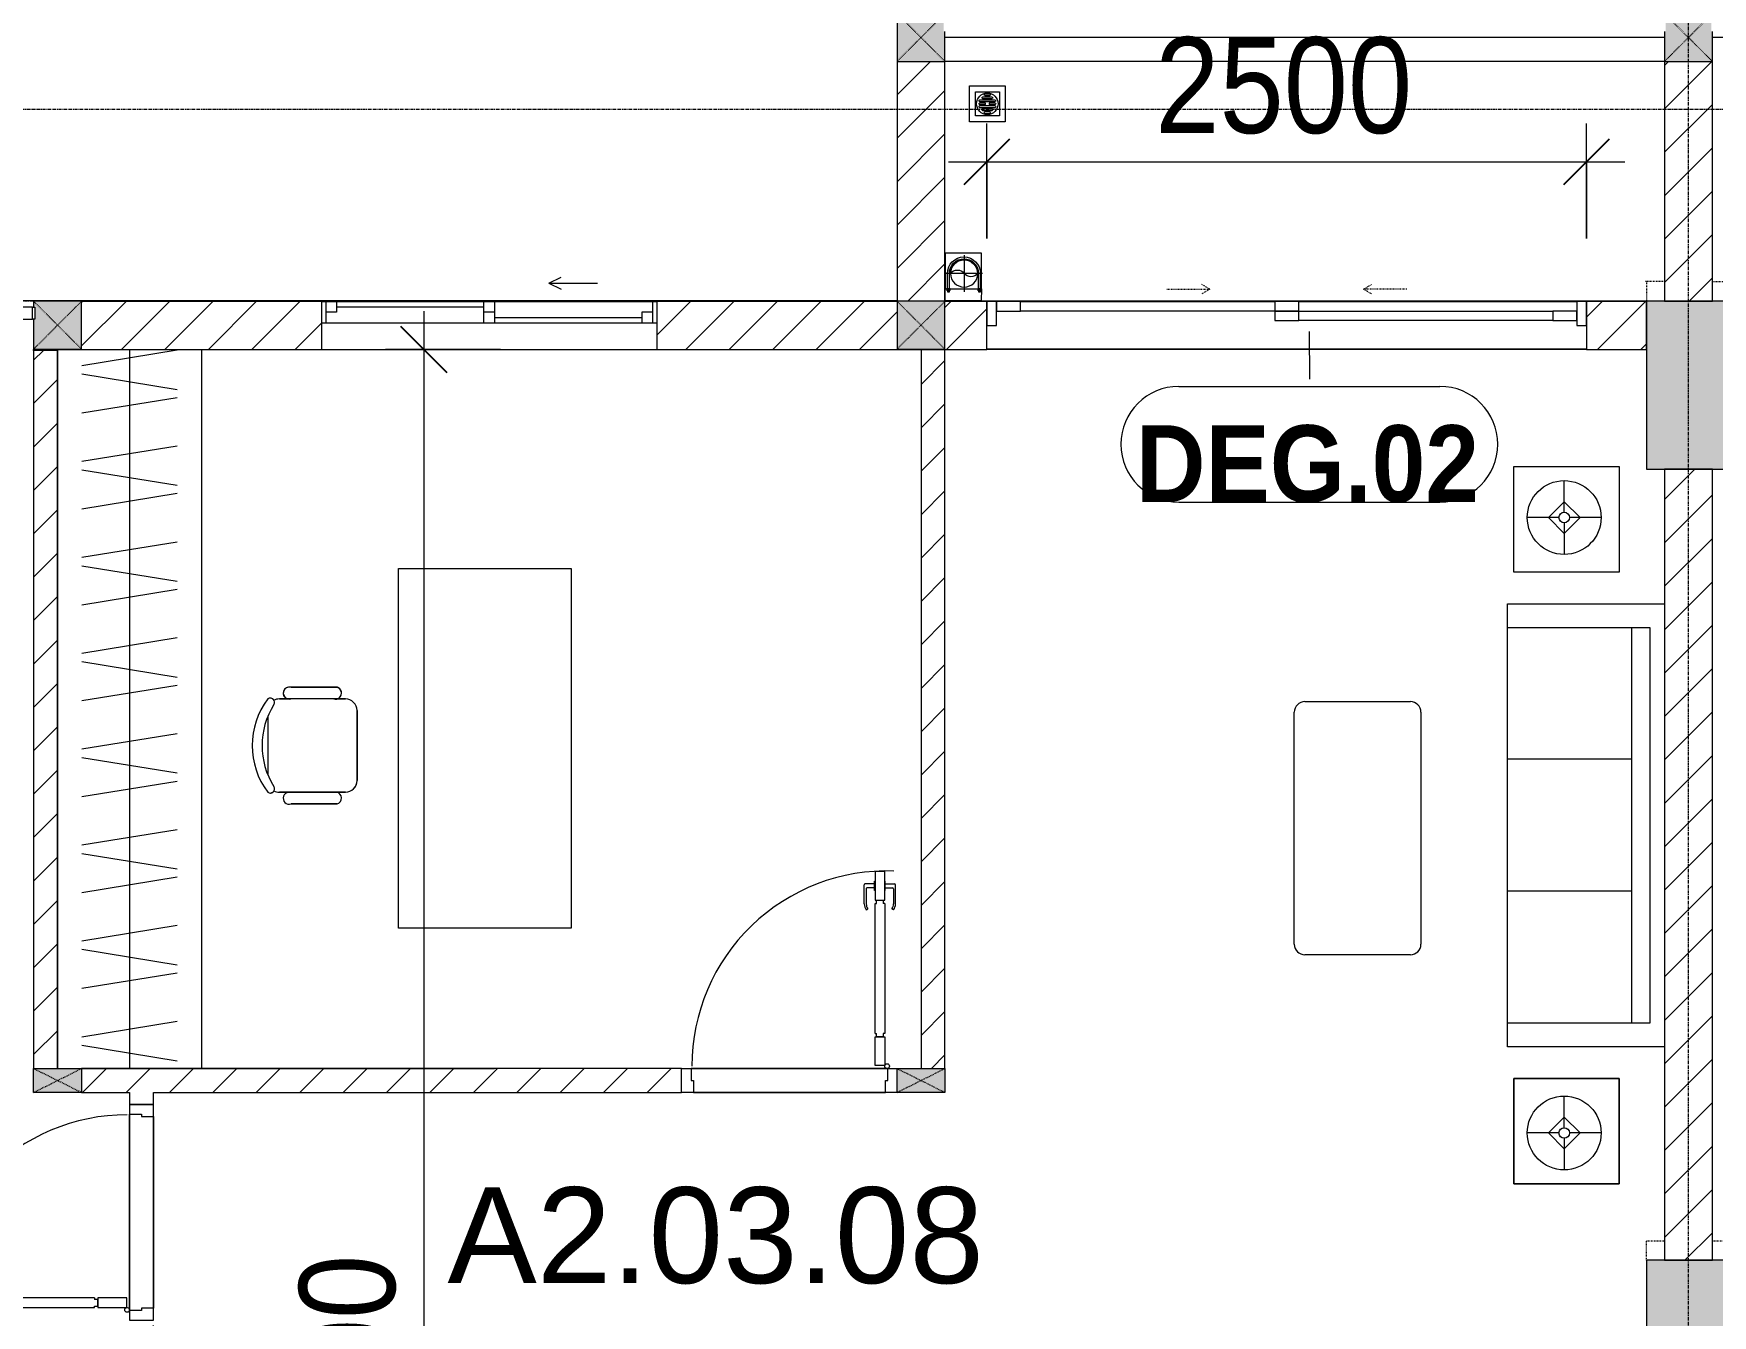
# Model space of a CAD drawing. Header units: millimetres. Extents: x 1591 to 240306, y -15958 to 82755.
# Drawn here: x 73254 to 80254, y 40307 to 45653 of the extents above; entities that cross this region are included whole.
import ezdxf

# ---------------------------------------------------------------- set-up
doc = ezdxf.new("R2010")
doc.units = ezdxf.units.MM
for name, pattern in [('Dash', [6, 3, -3]), ('Dash 1_8_', [6.35, 3.175, -3.175]), ('Grid Line', [22.225, 12.7, -3.175, 3.175, -3.175]), ('IMPORT-CENTER _2_', [40.64, 25.4, -5.08, 5.08, -5.08])]:
    doc.linetypes.add(name, pattern=pattern)
for name, color, linetype, lineweight in [('0-1', 7, 'Continuous', 5), ('A-ANNO-DIMS', 211, 'Continuous', 9), ('A-ANNO-DIMS-160', 211, 'Continuous', 9), ('A-AREA', 32, 'Dash 1_8_', 9), ('A-AREA-IDEN', 2, 'Continuous', 9), ('A-DETL-GENF-1', 9, 'Continuous', 9), ('A-DOOR', 31, 'Continuous', 9), ('A-DOOR-1', 254, 'Continuous', 9), ('A-DOOR-2', 9, 'Continuous', 9), ('A-DOOR-FRAM', 31, 'Continuous', 9), ('A-DOOR-HDLN', 31, 'Dash', 9), ('A-DOOR-IDEN', 31, 'Continuous', 9), ('A-FLOR-1', 250, 'Continuous', 9), ('A-FLOR-2', 9, 'Continuous', 9), ('A-FLOR-HRAL-1', 254, 'Continuous', 9), ('A-FLOR-HRAL-2', 9, 'Continuous', 9), ('A-GLAZ', 151, 'Continuous', 9), ('A-WALL', 113, 'Continuous', 9), ('A-WALL-1', 253, 'Continuous', 18), ('A-WALL-2', 9, 'Continuous', 9), ('A-WALL-3', 113, 'Continuous', 18), ('A-WALL-PATT-1', 10, 'Continuous', 9), ('A-WALL-PATT-2', 111, 'Continuous', 9), ('G-IMPT-2', 8, 'IMPORT-CENTER _2_', 9), ('G-IMPT-3', 8, 'Continuous', 9), ('I-FURN', 30, 'Continuous', 9), ('I-FURN-1', 254, 'Continuous', 9), ('M-EQPM', 50, 'Continuous', 9), ('S-COLS', 52, 'Continuous', 9), ('S-COLS-1', 52, 'Continuous', 5), ('S-COLS-2', 7, 'Continuous', 18), ('S-COLS-3', 254, 'Continuous', 9), ('S-COLS-4', 253, 'Continuous', 18), ('S-COLS-5', 52, 'Continuous', 18), ('S-COLS-HDLN', 52, 'Dash', 9), ('S-COLS-HDLN-1', 9, 'Dash', 9), ('S-GRID-1', 1, 'Grid Line', 9)]:
    doc.layers.add(name, color=color, linetype=linetype, lineweight=lineweight)
doc.styles.add('Arial_6', font='arial_0.ttf', dxfattribs={"height": 400})
doc.styles.add('Arial_B_3', font='arialbd_0.ttf', dxfattribs={"width": 0.9, "height": 320})
doc.styles.add('UTM Avo', font='UTM Avo.ttf', dxfattribs={"width": 0.9, "height": 400})
doc.dimstyles.new('1_Dim_chi_tiet_2_5', dxfattribs={"dimscale": 304.8, "dimtxt": 399.720379, "dimasz": 0.629921, "dimexe": 0.524934, "dimexo": 0.0625, "dimgap": 0.052493, "dimtad": 1, "dimdec": 0, "dimrnd": 5, "dimzin": 0, "dimdsep": 46, "dimtxsty": 'UTM Avo', "dimblk1": 'OBLIQUE', "dimblk2": 'OBLIQUE', "dimsah": 1, "dimcen": 0.09, "dimdle": 0.524934, "dimazin": 0, "dimtfac": 1, "dimtdec": 4, "dimtix": 1, "dimtmove": 0, "dimatfit": 3, "dimfxl": 1.049869, "dimfxlon": 1, "dimtvp": 1, "dimtolj": 1, "dimtzin": 0, "dimarcsym": 2})
doc.dimstyles.new('1_Dim_chi_tiet_2_5_1', dxfattribs={"dimscale": 304.8, "dimtxt": 399.720379, "dimasz": 0.629921, "dimexe": 0.524934, "dimexo": 0.0625, "dimgap": 0.052493, "dimtad": 1, "dimdec": 0, "dimrnd": 5, "dimzin": 0, "dimdsep": 46, "dimtxsty": 'UTM Avo', "dimblk1": 'OBLIQUE', "dimblk2": 'OBLIQUE', "dimsah": 1, "dimcen": 0.09, "dimdle": 0.524934, "dimazin": 0, "dimtfac": 1, "dimtdec": 4, "dimtix": 1, "dimtmove": 0, "dimatfit": 3, "dimfxl": 1.049869, "dimfxlon": 1, "dimtvp": 1, "dimtolj": 1, "dimtzin": 0, "dimarcsym": 2})
pattern_1 = [(45, (0, 0), (-90.50967, 90.50967), [])]
pattern_2 = [(45, (11001.35, 0), (-90.50967, 90.50967), [])]

# ---------------------------------------------------------------- blocks, each defined once
blk = doc.blocks.new('NCV_TKTC_KET CAU_rvt-1-TKCS_MB TẦNG 3-4')
at = {"layer": 'S-COLS-1'}
for points in [[(69327.6, 43836.9), (69327.6, 44536.9), (68977.6, 44536.9), (68977.6, 43836.9), (69010.9, 43836.9)], [(69327.6, 39236.9), (69327.6, 40536.9), (68977.6, 40536.9), (68977.6, 39236.9)]]:
    blk.add_hatch(color=256, dxfattribs=at).paths.add_polyline_path(points)
at = {"layer": 'A-FLOR-1'}
for p, q in [((65852.6, 44536.9), (62452.6, 44536.9)), ((68977.6, 44536.9), (66052.6, 44536.9)), ((62252.6, 44336.1), (62252.6, 44331.9))]:
    blk.add_line(p, q, dxfattribs=at)
at = {"layer": 'S-COLS-2'}
for p, q in [((69327.6, 44536.9), (68977.6, 44536.9)), ((68977.6, 44536.9), (68977.6, 43836.9)), ((68977.6, 43836.9), (69327.6, 43836.9)), ((69327.6, 40536.9), (68977.6, 40536.9)), ((68977.6, 40536.9), (68977.6, 39236.9))]:
    blk.add_line(p, q, dxfattribs=at)
blk = doc.blocks.new('DOOR_CW_01 CANH MO-PANEL KINH - DIW_01-900x2200-CỬA GỖ VÂN LAMINATE-V109-TKCS_MB TẦNG 3-4')
at = {"layer": 'A-DETL-GENF-1'}
for p, q in [((-397, -182), (-397, -62)), ((-397, -62), (-357, -62)), ((-357, -62), (-357, -182)), ((-357, -182), (-397, -182)), ((-397, -196), (-391, -196)), ((-397, -738), (-397, -196)), ((-391, -196), (-391, -182)), ((-391, -182), (-363, -182)), ((-363, -182), (-363, -196)), ((-357, -196), (-363, -196)), ((-357, -196), (-357, -738)), ((-442, -737), (-442, -816.5)), ((-434, -799.5), (-434, -737)), ((-433.9, -711.2), (-427.3, -715.8)), ((-397, -738), (-391, -738)), ((-357, -752), (-397, -752)), ((-397, -752), (-397, -872)), ((-391, -752), (-391, -738)), ((-363, -752), (-391, -752)), ((-357, -738), (-363, -738)), ((-363, -738), (-363, -752)), ((-357, -872), (-357, -752)), ((-320.1, -711.2), (-326.7, -715.8)), ((-320, -799.5), (-320, -737)), ((-312, -737), (-312, -816.5)), ((-399, -820.5), (-438, -820.5)), ((-399, -803.5), (-430, -803.5)), ((-399, -792.2), (-399, -831.8)), ((-397, -792.2), (-399, -792.2)), ((-399, -831.8), (-397, -831.8)), ((-397, -792.2), (-397, -831.8)), ((-357, -792.2), (-357, -831.8)), ((-357, -792.2), (-355, -792.2)), ((-355, -831.8), (-357, -831.8)), ((-355, -792.2), (-355, -831.8)), ((-355, -803.5), (-324, -803.5)), ((-355, -820.5), (-316, -820.5)), ((-397, -872), (-357, -872))]:
    blk.add_line(p, q, dxfattribs=at)
blk.add_circle((-407, -60), 10, dxfattribs=at)
for centre, radius, start, end in [((-407, -60), 814, 268, 0), ((-397, -737), 45, 145, 180), ((-397, -737), 37, 145, 180), ((-357, -737), 37, 0, 35), ((-357, -737), 45, 360, 35), ((-438, -816.5), 4, 180, 270), ((-430, -799.5), 4, 180, 270), ((-324, -799.5), 4, 270, 0), ((-316, -816.5), 4, 270, 0)]:
    blk.add_arc(centre, radius, start, end, dxfattribs=at)
at = {"layer": 'A-DOOR-2'}
for p, q in [((-448.4, 50), (-400, 50)), ((-400, 50), (-400, 0)), ((400, 0), (400, 50)), ((400, 50), (450, 50)), ((450, 50), (450, -50)), ((-410, -50), (-448.4, -50)), ((-410, 0), (-410, -50)), ((-400, 0), (-410, 0)), ((-407, -50), (-382, -50)), ((410, 0), (400, 0)), ((410, -50), (410, 0)), ((450, -50), (410, -50))]:
    blk.add_line(p, q, dxfattribs=at)
blk = doc.blocks.new('TU DO LV A - TU DO LV A-V178-TKCS_MB TẦNG 3-4')
at = {"layer": 'I-FURN'}
for p, q in [((0.8, 0), (3000, 0)), ((4.3, -101), (68.9, -499)), ((169, -101), (104.4, -499)), ((202.5, -101), (267.1, -499)), ((404.3, -101), (468.9, -499)), ((569, -101), (504.4, -499)), ((602.5, -101), (667.1, -499)), ((804.3, -101), (868.9, -499)), ((969, -101), (904.4, -499)), ((1002.5, -101), (1067.1, -499)), ((1204.3, -101), (1268.9, -499)), ((1369, -101), (1304.4, -499)), ((1402.5, -101), (1467.1, -499)), ((1604.3, -101), (1668.9, -499)), ((1769, -101), (1704.4, -499)), ((1802.5, -101), (1867.1, -499)), ((2004.3, -101), (2068.9, -499)), ((2169, -101), (2104.4, -499)), ((2202.5, -101), (2267.1, -499)), ((2404.3, -101), (2468.9, -499)), ((2569, -101), (2504.4, -499)), ((2602.5, -101), (2667.1, -499)), ((2804.3, -101), (2868.9, -499)), ((2969, -101), (2904.4, -499)), ((0.8, -300), (3000, -300)), ((5, -600), (0.8, -600))]:
    blk.add_line(p, q, dxfattribs=at)
at = {"layer": 'I-FURN-1'}
for p, q in [((0.8, 0), (3000, 0)), ((5, -600), (0.8, -600))]:
    blk.add_line(p, q, dxfattribs=at)
blk = doc.blocks.new('BAN LV A - BAN LV A_dwg_ban hoc2-348006-TKCS_MB TẦNG 3-4')
at = {"layer": 'I-FURN'}
for p, q in [((145.8, 437.4), (-145.8, 437.4)), ((-243, 354.4), (-243, 162)), ((-194.4, 388.8), (-194.4, 113.4)), ((194.4, 113.4), (194.4, 388.8)), ((194.4, 351.4), (194.4, 150.8)), ((243.7, 162), (243.7, 354.4)), ((-120.5, 64.8), (120.5, 64.8))]:
    blk.add_line(p, q, dxfattribs=at)
at = {"layer": 'I-FURN', "flags": 128}
blk.add_lwpolyline([(-737.8, 610.5), (-737.8, 1330.5), (-154.9, 1330.5), (762.2, 1330.5), (762.2, 610.5)], close=True, dxfattribs=at)
at = {"layer": 'I-FURN'}
for centre, radius, start, end in [((-145.8, 388.8), 48.6, 90, 180), ((145.8, 388.8), 48.6, 360, 90), ((-218.7, 347.3), 25.3, 343.7398, 163.7398), ((219.4, 347.3), 25.3, 16.2602, 170.70537), ((-218.7, 154.9), 25.3, 163.7398, 16.2602), ((219.4, 154.9), 25.3, 189.29463, 16.2602), ((-180.2, 75.4), 17.8, 57.97259, 216.69006), ((-145.8, 113.4), 48.6, 180, 207.58444), ((0, 359.3), 318.2, 237.57575, 302.42425), ((180.2, 75.4), 17.8, 323.30994, 122.02741), ((145.8, 113.4), 48.6, 332.41556, 0), ((0, 324), 324, 233.1301, 306.8699)]:
    blk.add_arc(centre, radius, start, end, dxfattribs=at)
blk = doc.blocks.new('BAN LV A - BAN LV A_dwg-348005-TKCS_MB TẦNG 3-4')
at = {"extrusion": (0, 0, -1), "zscale": -1, "rotation": 180}
blk.add_blockref('BAN LV A - BAN LV A_dwg_ban hoc2-348006-TKCS_MB TẦNG 3-4', (-729, 1383.7), dxfattribs=at)
blk = doc.blocks.new('BAN LV A - BAN LV A-401069-TKCS_MB TẦNG 3-4')
at = {"layer": 'I-FURN-1'}
for p, q in [((-8.8, -53.2), (1491.2, -53.2)), ((-8.8, -773.2), (-8.8, -53.2)), ((1491.2, -53.2), (1491.2, -773.2)), ((1491.2, -773.2), (-8.8, -773.2)), ((583.2, -946.3), (874.8, -946.3)), ((486, -1221.7), (486, -1029.3)), ((534.6, -1029.3), (534.6, -994.9)), ((923.4, -994.9), (923.4, -1032.3)), ((972.7, -1029.3), (972.7, -1221.7)), ((534.6, -1270.3), (534.6, -1235.9)), ((923.4, -1232.9), (923.4, -1270.3))]:
    blk.add_line(p, q, dxfattribs=at)
for centre, radius, start, end in [((583.2, -994.9), 48.6, 90, 180), ((874.8, -994.9), 48.6, 0, 90), ((510.3, -1036.4), 25.3, 16.2602, 163.7398), ((948.4, -1036.4), 25.3, 16.2602, 170.70537), ((510.3, -1228.8), 25.3, 163.7398, 343.7398), ((948.4, -1228.8), 25.3, 189.29463, 16.2602), ((548.9, -1308.3), 17.8, 119.40397, 216.69006), ((583.2, -1270.3), 48.6, 180, 207.58444), ((729, -1059.7), 324, 233.1301, 306.8699), ((874.8, -1270.3), 48.6, 332.41556, 0), ((909.2, -1308.3), 17.8, 323.30994, 60.59603)]:
    blk.add_arc(centre, radius, start, end, dxfattribs=at)
at = {"extrusion": (0, 0, -1), "zscale": -1, "rotation": 180}
blk.add_blockref('BAN LV A - BAN LV A_dwg-348005-TKCS_MB TẦNG 3-4', (0, 0), dxfattribs=at)
blk = doc.blocks.new('LOBBY_SOFA_1 - LOBBY_SOFA_1-V111-TKCS_MB TẦNG 3-4')
at = {"layer": 'I-FURN'}
for p, q in [((-2128.3, 1548.5), (-1160.3, 1548.5)), ((-2172.3, 1064.5), (-2172.3, 1504.5)), ((-1116.3, 1504.5), (-1116.3, 1064.5)), ((-1160.3, 1020.5), (-2128.3, 1020.5)), ((-2688.2, 633.5), (-3128.2, 633.5)), ((-3128.2, 633.5), (-3128.2, 193.5)), ((-2688.2, 193.5), (-2688.2, 633.5)), ((-2556, 660), (-708, 660)), ((-2556, 4.9), (-2556, 660)), ((-2457, 66), (-2457, 660)), ((-1907, 143), (-1907, 660)), ((-1357, 143), (-1357, 660)), ((-807, 660), (-807, 66)), ((-708, 660), (-708, 4.9)), ((-575.9, 633.5), (-135.9, 633.5)), ((-575.9, 193.5), (-575.9, 633.5)), ((-135.9, 633.5), (-135.9, 193.5)), ((-2915.4, 445), (-2915.4, 577)), ((-348.6, 445), (-348.6, 577)), ((-2937.4, 423), (-3069.4, 423)), ((-2981.4, 423), (-2915.4, 489)), ((-2915.4, 357), (-2981.4, 423)), ((-2915.4, 489), (-2849.4, 423)), ((-2849.4, 423), (-2915.4, 357)), ((-2893.4, 423), (-2761.4, 423)), ((-370.6, 423), (-502.6, 423)), ((-348.6, 489), (-414.6, 423)), ((-414.6, 423), (-348.6, 357)), ((-282.6, 423), (-348.6, 489)), ((-348.6, 357), (-282.6, 423)), ((-326.6, 423), (-194.6, 423)), ((-2915.4, 269), (-2915.4, 401)), ((-348.6, 269), (-348.6, 401)), ((-3128.2, 193.5), (-2688.2, 193.5)), ((-807, 143), (-2457, 143)), ((-135.9, 193.5), (-575.9, 193.5)), ((-807, 66), (-2457, 66))]:
    blk.add_line(p, q, dxfattribs=at)
for centre, radius in [((-2915.4, 423), 154), ((-348.6, 423), 154), ((-2915.4, 423), 22), ((-348.6, 423), 22)]:
    blk.add_circle(centre, radius, dxfattribs=at)
for centre, start, end in [((-2128.3, 1504.5), 90, 180), ((-1160.3, 1504.5), 0, 90), ((-2128.3, 1064.5), 180, 270), ((-1160.3, 1064.5), 270, 0)]:
    blk.add_arc(centre, 44, start, end, dxfattribs=at)
at = {"layer": 'I-FURN-1'}
for p, q in [((-2128.3, 1548.5), (-1160.3, 1548.5)), ((-2172.3, 1064.5), (-2172.3, 1504.5)), ((-1116.3, 1504.5), (-1116.3, 1064.5)), ((-1160.3, 1020.5), (-2128.3, 1020.5)), ((-3128.2, 633.5), (-2688.2, 633.5)), ((-3128.2, 193.5), (-3128.2, 633.5)), ((-2688.2, 633.5), (-2688.2, 193.5)), ((-2556, 660), (-708, 660)), ((-2556, 4.9), (-2556, 660)), ((-708, 660), (-708, 4.9)), ((-575.9, 633.5), (-135.9, 633.5)), ((-575.9, 193.5), (-575.9, 633.5)), ((-135.9, 633.5), (-135.9, 193.5)), ((-2688.2, 193.5), (-3128.2, 193.5)), ((-135.9, 193.5), (-575.9, 193.5))]:
    blk.add_line(p, q, dxfattribs=at)
for centre, start, end in [((-2128.3, 1504.5), 90, 180), ((-1160.3, 1504.5), 0, 90), ((-2128.3, 1064.5), 180, 270), ((-1160.3, 1064.5), 270, 0)]:
    blk.add_arc(centre, 44, start, end, dxfattribs=at)
blk = doc.blocks.new('Railing - 50 x 10mm-901205-TKCS_MB TẦNG 3-4')
at = {"layer": 'A-FLOR-HRAL-2'}
for p, q in [((25, 5), (-25, 5)), ((-25, 5), (-25, -5)), ((25, -5), (25, 5)), ((-25, -5), (25, -5))]:
    blk.add_line(p, q, dxfattribs=at)
blk = doc.blocks.new('Railing - Railing-998577-TKCS_MB TẦNG 3-4')
at = {"layer": 'A-FLOR-HRAL-2'}
for p, q in [((39339.1, 35251.3), (38224.1, 35251.3)), ((38224.1, 35201.3), (39339.1, 35201.3))]:
    blk.add_line(p, q, dxfattribs=at)
at = {"extrusion": (0, 0, -1), "zscale": -1, "rotation": 270}
for p in [(-38219.1, 35226.3), (-39344.1, 35226.3)]:
    blk.add_blockref('Railing - 50 x 10mm-901205-TKCS_MB TẦNG 3-4', p, dxfattribs=at)
blk = doc.blocks.new('G1_SOF - BO TRU - 100x200-746114-TKCS_MB TẦNG 3-4')
at = {"layer": 'S-COLS'}
blk.add_hatch(color=256, dxfattribs=at).paths.add_polyline_path([(50, -100), (50, 100), (-50, 100), (-50, -100)])
at = {"layer": 'S-COLS-4'}
for p, q in [((-50, 100), (50, 100)), ((-50, -100), (-50, 100)), ((50, 100), (50, -100)), ((50, -100), (-50, -100))]:
    blk.add_line(p, q, dxfattribs=at)
at = {"layer": 'S-COLS-HDLN-1'}
for p, q in [((50, -100), (-50, 100)), ((-50, -100), (50, 100))]:
    blk.add_line(p, q, dxfattribs=at)
blk = doc.blocks.new('DOOR_CW_01 CANH MO-PANEL KINH - DIG_01-900x2200-CỬA NHÔM KÍNH-901226-TKCS_MB TẦNG 3-4')
at = {"layer": 'A-DETL-GENF-1'}
for p, q in [((-397, 872), (-357, 872)), ((-397, 752), (-397, 872)), ((-357, 872), (-357, 752)), ((-442, 737), (-442, 816.5)), ((-399, 820.5), (-438, 820.5)), ((-434, 799.5), (-434, 737)), ((-399, 803.5), (-430, 803.5)), ((-399, 831.8), (-397, 831.8)), ((-399, 792.2), (-399, 831.8)), ((-397, 792.2), (-399, 792.2)), ((-397, 792.2), (-397, 831.8)), ((-357, 792.2), (-357, 831.8)), ((-355, 831.8), (-357, 831.8)), ((-357, 792.2), (-355, 792.2)), ((-355, 792.2), (-355, 831.8)), ((-355, 820.5), (-316, 820.5)), ((-355, 803.5), (-324, 803.5)), ((-320, 799.5), (-320, 737)), ((-312, 737), (-312, 816.5)), ((-433.9, 711.2), (-427.3, 715.8)), ((-357, 752), (-397, 752)), ((-397, 738), (-391, 738)), ((-397, 738), (-397, 196)), ((-363, 752), (-391, 752)), ((-391, 752), (-391, 738)), ((-363, 738), (-363, 752)), ((-357, 738), (-363, 738)), ((-357, 196), (-357, 738)), ((-320.1, 711.2), (-326.7, 715.8)), ((-397, 196), (-391, 196)), ((-357, 182), (-397, 182)), ((-397, 182), (-397, 62)), ((-391, 196), (-391, 182)), ((-391, 182), (-363, 182)), ((-357, 196), (-363, 196)), ((-363, 182), (-363, 196)), ((-357, 62), (-357, 182)), ((-397, 62), (-357, 62))]:
    blk.add_line(p, q, dxfattribs=at)
blk.add_circle((-407, 60), 10, dxfattribs=at)
for centre, radius, start, end in [((-407, 60), 814, 360, 92), ((-438, 816.5), 4, 90, 180), ((-430, 799.5), 4, 90, 180), ((-324, 799.5), 4, 360, 90), ((-316, 816.5), 4, 0, 90), ((-397, 737), 45, 180, 215), ((-397, 737), 37, 180, 215), ((-357, 737), 37, 325, 0), ((-357, 737), 45, 325, 0)]:
    blk.add_arc(centre, radius, start, end, dxfattribs=at)
at = {"layer": 'A-DOOR-2'}
for p, q in [((-410, 50), (-450, 50)), ((-450, 50), (-450, -50)), ((-410, 0), (-410, 50)), ((-400, 0), (-410, 0)), ((-407, 50), (-382, 50)), ((-400, -50), (-400, 0)), ((410, 0), (400, 0)), ((400, 0), (400, -50)), ((450, 50), (410, 50)), ((410, 50), (410, 0)), ((450, -50), (450, 50)), ((-450, -50), (-400, -50)), ((400, -50), (450, -50))]:
    blk.add_line(p, q, dxfattribs=at)
blk = doc.blocks.new('NCV_TKTC_TANG 3 - 4_rvt-2-TKCS_MB TẦNG 3-4')
at = {"layer": 'A-WALL-PATT-1'}
h = blk.add_hatch(dxfattribs=at)
h.set_pattern_fill('FP_1', color=256, style=0, pattern_type=2)
h.set_pattern_definition(pattern_1)
h.paths.add_polyline_path([(62352.6, 41336.9), (62352.6, 44331.9), (62252.6, 44331.9), (62252.6, 41336.9)])
h = blk.add_hatch(dxfattribs=at)
h.set_pattern_fill('FP_1', color=256, style=0, pattern_type=2)
h.set_pattern_definition(pattern_1)
h.paths.add_polyline_path([(66052.6, 41336.9), (66052.6, 44336.9), (65952.6, 44336.9), (65952.6, 41336.9)])
h = blk.add_hatch(dxfattribs=at)
h.set_pattern_fill('FP_1', color=256, style=0, pattern_type=2)
h.set_pattern_definition(pattern_1)
h.paths.add_polyline_path([(62562.8, 41236.9), (64954.2, 41236.9), (64954.2, 41336.9), (62452.6, 41336.9), (62452.6, 41236.9)])
h = blk.add_hatch(dxfattribs=at)
h.set_pattern_fill('FP_1', color=256, style=0, pattern_type=2)
h.set_pattern_definition(pattern_1)
h.paths.add_polyline_path([(62652.6, 40236.9), (62752.6, 40236.9), (62752.6, 40286.9), (62652.6, 40286.9)])
h.paths.add_polyline_path([(62752.6, 41186.9), (62752.6, 41236.9), (62652.6, 41236.9), (62652.6, 41186.9)])
at = {"layer": 'A-FLOR-2'}
for p, q in [((69052.6, 45536.9), (66052.6, 45536.9)), ((66052.6, 44536.9), (68977.6, 44536.9)), ((62252.6, 44331.9), (62252.6, 44336.1)), ((62352.6, 44336.1), (62352.6, 44331.9)), ((62352.6, 44331.9), (62352.6, 41336.9)), ((68727.6, 44336.9), (66227.6, 44336.9)), ((62352.6, 41336.9), (62452.6, 41336.9)), ((62452.6, 41336.9), (62952.6, 41336.9)), ((62952.6, 41336.9), (64174.8, 41336.9)), ((64994.2, 41336.9), (65814.2, 41336.9)), ((65814.2, 41336.9), (64994.2, 41336.9)), ((65804.2, 41236.9), (65004.2, 41236.9)), ((65004.2, 41236.9), (65804.2, 41236.9)), ((62652.6, 41146.9), (62652.6, 40326.9)), ((62752.6, 41136.9), (62752.6, 40336.9)), ((62752.6, 40336.9), (62752.6, 41136.9))]:
    blk.add_line(p, q, dxfattribs=at)
at = {"layer": 'A-WALL-1'}
for p, q in [((62252.6, 44331.9), (62252.6, 41336.9)), ((62352.6, 44331.9), (62252.6, 44331.9)), ((62352.6, 41336.9), (62352.6, 44331.9)), ((65952.6, 44336.9), (65952.6, 41336.9)), ((66052.6, 41336.9), (66052.6, 44336.9)), ((64954.2, 41336.9), (62452.6, 41336.9)), ((64954.2, 41236.9), (64954.2, 41336.9)), ((62452.6, 41236.9), (62652.6, 41236.9)), ((62652.6, 41236.9), (62652.6, 41186.9)), ((62752.6, 41236.9), (64954.2, 41236.9)), ((62752.6, 41186.9), (62752.6, 41236.9)), ((62652.6, 41186.9), (62752.6, 41186.9))]:
    blk.add_line(p, q, dxfattribs=at)
at = {"layer": 'A-WALL-2'}
for p, q in [((64994.2, 41336.9), (65814.2, 41336.9)), ((65804.2, 41236.9), (65004.2, 41236.9)), ((62652.6, 40326.9), (62652.6, 41146.9)), ((62752.6, 41136.9), (62752.6, 40336.9))]:
    blk.add_line(p, q, dxfattribs=at)
at = {"layer": 'A-DOOR-1'}
for name, p, rotation in [('DOOR_CW_01 CANH MO-PANEL KINH - DIW_01-900x2200-CỬA GỖ VÂN LAMINATE-V109-TKCS_MB TẦNG 3-4', (65404.2, 41286.9), 180), ('DOOR_CW_01 CANH MO-PANEL KINH - DIG_01-900x2200-CỬA NHÔM KÍNH-901226-TKCS_MB TẦNG 3-4', (62702.6, 40736.9), 90.0000000000011)]:
    blk.add_blockref(name, p, dxfattribs=dict(at, rotation=rotation))
at = {"layer": 'A-FLOR-HRAL-1'}
blk.add_blockref('Railing - Railing-998577-TKCS_MB TẦNG 3-4', (22908.5, 9260.7), dxfattribs=at)
at = {"layer": 'I-FURN-1'}
for name, p, rotation in [('TU DO LV A - TU DO LV A-V178-TKCS_MB TẦNG 3-4', (62952.6, 44336.9), 270.0000000000002), ('LOBBY_SOFA_1 - LOBBY_SOFA_1-V111-TKCS_MB TẦNG 3-4', (69057.5, 43983.4), 89.99999999999972), ('BAN LV A - BAN LV A-401069-TKCS_MB TẦNG 3-4', (64547.4, 43412.7), 270.0000000000005)]:
    blk.add_blockref(name, p, dxfattribs=dict(at, rotation=rotation))
at = {"layer": 'S-COLS-3', "rotation": 270.0000000000007}
for p in [(62352.6, 41286.9), (65952.6, 41286.9)]:
    blk.add_blockref('G1_SOF - BO TRU - 100x200-746114-TKCS_MB TẦNG 3-4', p, dxfattribs=at)
blk = doc.blocks.new('1_FAMILY RVT - W01-WxH 1400x1400xmm-389822-TKCS_MB TẦNG 3-4')
at = {"layer": 'A-GLAZ'}
for p, q in [((248.4, 172.39), (299.2, 197.79)), ((248.4, 172.39), (299.2, 146.99)), ((248.4, 172.39), (451.6, 172.39)), ((-700, 96.19), (-700, -103.81)), ((700, 96.19), (-700, 96.19)), ((-700, 96.19), (-636.5, 96.19)), ((-680.95, 96.19), (-680.95, 7.29)), ((-636.5, 96.19), (-22.225, 96.19)), ((-636.5, 96.19), (-636.5, 51.74)), ((-636.5, 73.965), (-22.225, 73.965)), ((-22.225, 7.29), (-22.225, 96.19)), ((-22.225, 96.19), (22.225, 96.19)), ((22.225, 96.19), (680.95, 96.19)), ((22.225, 96.19), (22.225, 7.29)), ((680.95, 96.19), (700, 96.19)), ((680.95, 96.19), (680.95, 7.29)), ((700, -103.81), (700, 96.19)), ((-700, 7.29), (-680.95, 7.29)), ((-636.5, 51.74), (-680.95, 51.74)), ((-680.95, 7.29), (-22.225, 7.29)), ((22.225, 51.74), (-22.225, 51.74)), ((-22.225, 7.29), (22.225, 7.29)), ((22.225, 29.515), (636.5, 29.515)), ((22.225, 7.29), (636.5, 7.29)), ((636.5, 51.74), (636.5, 7.29)), ((680.95, 51.74), (636.5, 51.74)), ((636.5, 7.29), (700, 7.29)), ((-700, -103.81), (700, -103.81))]:
    blk.add_line(p, q, dxfattribs=at)
blk = doc.blocks.new('DEG_02-DEG_03 - DEG_02-2500x2400mm-CỬA ĐI 02 CÁNH TRƯỢT-625766-TKCS_MB TẦNG 3-4')
at = {"layer": 'A-DOOR'}
for p, q in [((-1110, 100), (-1210, 100)), ((-1210, 100), (-1210, 60)), ((-1110, 60), (-1110, 100)), ((-1110, 100), (-50, 100)), ((50, 100), (-50, 100)), ((-50, 100), (-50, 60)), ((50, 60), (50, 100)), ((-1210, 60), (-1110, 60)), ((-50, 60), (-1110, 60)), ((50, 60), (-50, 60)), ((-50, 60), (-50, 20)), ((-50, 60), (50, 60)), ((-50, 20), (50, 20)), ((50, 20), (50, 60)), ((50, 60), (1110, 60)), ((1110, 20), (50, 20)), ((1210, 60), (1110, 60)), ((1110, 60), (1110, 20)), ((1110, 20), (1210, 20)), ((1210, 20), (1210, 60))]:
    blk.add_line(p, q, dxfattribs=at)
at = {"layer": 'A-DOOR-FRAM'}
for p, q in [((-1210, 100), (-1250, 100)), ((-1250, 100), (-1250, 0)), ((-1210, 0), (-1210, 100)), ((1250, 100), (1210, 100)), ((1210, 100), (1210, 0)), ((1250, 0), (1250, 100)), ((-1250, 0), (-1210, 0)), ((1210, 0), (1250, 0))]:
    blk.add_line(p, q, dxfattribs=at)
at = {"layer": 'A-DOOR-HDLN'}
for p, q in [((-500.4, 151.1), (-320.4, 151.1)), ((-320.4, 151.1), (-355, 171.1)), ((-320.4, 151.1), (-355, 131.1)), ((320.4, 151.1), (355, 171.1)), ((320.4, 151.1), (355, 131.1)), ((500.4, 151.1), (320.4, 151.1))]:
    blk.add_line(p, q, dxfattribs=at)
blk = doc.blocks.new('G1_SOF - BO TRU - 200x200-V21-TKCS_MB TẦNG 3-4')
at = {"layer": 'S-COLS'}
blk.add_hatch(color=256, dxfattribs=at).paths.add_polyline_path([(100, -100), (100, 25.4), (95, 25.4), (95, 75.4), (100, 75.4), (100, 100), (-100, 100), (-100, -100), (95, -100)])
at = {"layer": 'S-COLS-5'}
for p, q in [((100, 100), (-100, 100)), ((-100, 100), (-100, -100)), ((100, 75.4), (100, 100)), ((100, -100), (100, 25.4)), ((-100, -100), (100, -100))]:
    blk.add_line(p, q, dxfattribs=at)
at = {"layer": 'S-COLS-HDLN'}
for p, q in [((100, 100), (-100, -100)), ((-100, 100), (100, -100))]:
    blk.add_line(p, q, dxfattribs=at)
blk = doc.blocks.new('G1_SOF - BO TRU - 200x200-V23-TKCS_MB TẦNG 3-4')
at = {"layer": 'S-COLS'}
blk.add_hatch(color=256, dxfattribs=at).paths.add_polyline_path([(95, -100), (100, -100), (100, 25.4), (95, 25.4), (95, 75.4), (100, 75.4), (100, 100), (-100, 100), (-100, 75.4), (-95, 75.4), (-95, 25.4), (-100, 25.4), (-100, -100), (-95, -100)])
at = {"layer": 'S-COLS-5'}
for p, q in [((100, 100), (-100, 100)), ((-100, 100), (-100, 75.4)), ((100, 75.4), (100, 100)), ((-100, 25.4), (-100, -100)), ((100, -100), (100, 25.4)), ((-100, -100), (100, -100))]:
    blk.add_line(p, q, dxfattribs=at)
at = {"layer": 'S-COLS-HDLN'}
for p, q in [((100, 100), (-100, -100)), ((-100, 100), (100, -100))]:
    blk.add_line(p, q, dxfattribs=at)
blk = doc.blocks.new('G1_SOF - BO TRU - 200x200-V25-TKCS_MB TẦNG 3-4')
at = {"layer": 'S-COLS'}
blk.add_hatch(color=256, dxfattribs=at).paths.add_polyline_path([(-95.2, -100), (100, -100), (100, 100), (-100, 100), (-100, 75.1), (-95.2, 75.1), (-95.2, 25.1), (-100, 25.1), (-100, -100)])
at = {"layer": 'S-COLS-5'}
for p, q in [((100, 100), (-100, 100)), ((-100, 100), (-100, 75.1)), ((100, -100), (100, 100)), ((-100, 25.1), (-100, -100)), ((-100, -100), (100, -100))]:
    blk.add_line(p, q, dxfattribs=at)
at = {"layer": 'S-COLS-HDLN'}
for p, q in [((100, 100), (-100, -100)), ((-100, 100), (100, -100))]:
    blk.add_line(p, q, dxfattribs=at)
blk = doc.blocks.new('G1_SOF - BO TRU - 200x200-3054293-TKCS_MB TẦNG 3-4')
at = {"layer": 'S-COLS'}
blk.add_hatch(color=256, dxfattribs=at).paths.add_polyline_path([(100, -100), (100, 100), (-100, 100), (-100, -100)])
at = {"layer": 'S-COLS-5'}
for p, q in [((100, 100), (-100, 100)), ((-100, 100), (-100, -100)), ((100, -100), (100, 100)), ((-100, -100), (100, -100))]:
    blk.add_line(p, q, dxfattribs=at)
at = {"layer": 'S-COLS-HDLN'}
for p, q in [((100, 100), (-100, -100)), ((-100, 100), (100, -100))]:
    blk.add_line(p, q, dxfattribs=at)
blk = doc.blocks.new('TKTC_XREF_251221_MB TANG 2-7 - TKTC_XREF_260130_MB TANG 2-5_dwg_$cc-4746805-TKCS_MB TẦNG 3-4')
at = {"layer": 'G-IMPT-2'}
for p, q in [((0, -0.673), (0, 0.673)), ((-0.673, 0), (0.673, 0))]:
    blk.add_line(p, q, dxfattribs=at)
at = {"layer": 'M-EQPM'}
blk.add_circle((0, 0), 0.5, dxfattribs=at)
for centre, radius, start, end in [((0, 0), 0.5, 90, 270), ((0.188, 0.25), 0.313, 126.8699, 233.1301), ((-0.188, -0.25), 0.313, 306.8699, 53.1301)]:
    blk.add_arc(centre, radius, start, end, dxfattribs=at)
blk = doc.blocks.new('TKTC_XREF_251221_MB TANG 2-7 - TKTC_XREF_260130_MB TANG 2-5_dwg_CUM U_DN100-4746799-TKCS_MB TẦNG 3-4')
at = {"layer": 'G-IMPT-3'}
blk.add_hatch(color=256, dxfattribs=at).paths.add_polyline_path([(0, 61), (15.8, 58.9), (30.5, 52.8), (43.1, 43.1), (52.8, 30.5), (58.9, 15.8), (61, 0), (58.9, -15.8), (52.8, -30.5), (43.1, -43.1), (30.5, -52.8), (15.8, -58.9), (0, -61), (0, -57), (14.8, -55.1), (28.5, -49.4), (40.3, -40.3), (49.4, -28.5), (55.1, -14.8), (57, 0), (55.1, 14.8), (49.4, 28.5), (40.3, 40.3), (28.5, 49.4), (14.8, 55.1), (0, 57)])
for p, q in [((-79.1, 66.6), (-79.1, 63.4)), ((-76.6, 66.6), (-76.6, 63.4)), ((-74.6, 66.6), (-74.6, 63.4)), ((-72.7, 69.3), (-72.7, 60.7)), ((-66.9, 67.9), (-71.7, 67.9)), ((-66.9, 62.1), (-71.7, 62.1)), ((-65, 69), (0, 69)), ((-79.1, -63.4), (-79.1, -66.6)), ((-76.6, -63.4), (-76.6, -66.6)), ((-74.6, -63.4), (-74.6, -66.6)), ((-72.7, -60.7), (-72.7, -69.3)), ((-66.9, -62.1), (-71.7, -62.1)), ((-66.9, -67.9), (-71.7, -67.9)), ((-65, -69), (0, -69))]:
    blk.add_line(p, q, dxfattribs=at)
at = {"layer": 'G-IMPT-3', "flags": 128}
for points in [[(-71.7, 59.2), (-66.9, 59.2), (-66.9, 70.8), (-71.7, 70.8)], [(-66.9, 70.8), (-66.9, 72.7), (-65, 72.7), (-65, 57.3), (-66.9, 57.3), (-66.9, 59.2)], [(-72.7, 67.6), (-78.1, 67.6), (-78.1, 62.4), (-72.7, 62.4)], [(-65, 61), (0, 61), (0, 57)], [(-72.7, -62.4), (-78.1, -62.4), (-78.1, -67.6), (-72.7, -67.6)], [(-71.7, -70.8), (-66.9, -70.8), (-66.9, -59.2), (-71.7, -59.2)], [(-66.9, -59.2), (-66.9, -57.3), (-65, -57.3), (-65, -72.7), (-66.9, -72.7), (-66.9, -70.8)], [(-65, -61), (0, -61), (0, -57)]]:
    blk.add_lwpolyline(points, dxfattribs=at)
at = {"layer": 'G-IMPT-3'}
for centre, radius, start, end in [((-71.1, 69.3), 1.56, 112.61986, 247.38014), ((-78.1, 66.6), 0.96, 90, 180), ((-78.1, 63.4), 0.96, 180, 270), ((-67.9, 65), 4.8, 143.1301, 216.8699), ((-71.1, 60.7), 1.56, 112.61986, 247.38014), ((0, 0), 69, 270, 90), ((0, 0), 61, 270, 90), ((0, 0), 57, 270, 90), ((-78.1, -63.4), 0.96, 90, 180), ((-78.1, -66.6), 0.96, 180, 270), ((-71.1, -60.7), 1.56, 112.61986, 247.38014), ((-67.9, -65), 4.8, 143.1301, 216.8699), ((-71.1, -69.3), 1.56, 112.61986, 247.38014)]:
    blk.add_arc(centre, radius, start, end, dxfattribs=at)
blk = doc.blocks.new('TKTC_XREF_251221_MB TANG 2-7 - TKTC_XREF_260130_MB TANG 2-5_dwg_THU NUOC - THU NUOC-444531-TKCS_MB TẦNG 1-4746810-TKCS_MB TẦNG 3-4')
at = {"layer": 'G-IMPT-3'}
for p, q in [((-23.3, 10.8), (40.9, 10.8)), ((40.9, 4.8), (-23.3, 4.8)), ((-11, 23.3), (28.5, 23.3)), ((28.5, 17.3), (-11, 17.3)), ((-1.1, 35.6), (18.5, 35.6)), ((18.5, 29.6), (-1.1, 29.6)), ((-23.3, -13.6), (40.9, -13.6)), ((40.9, -19.6), (-23.3, -19.6)), ((-11, -26.1), (28.5, -26.1)), ((28.5, -32.1), (-11, -32.1)), ((-1.1, -38.5), (18.5, -38.5)), ((18.5, -44.5), (-1.1, -44.5))]:
    blk.add_line(p, q, dxfattribs=at)
at = {"layer": 'G-IMPT-3', "flags": 128}
for points in [[(83.7, -79.4), (83.7, 70.6), (-66.3, 70.6), (-66.3, -79.4)], [(58.7, -54.4), (58.7, 45.6), (-41.3, 45.6), (-41.3, -54.4)]]:
    blk.add_lwpolyline(points, close=True, dxfattribs=at)
for points in [[(-23.3, -1.2), (0.7, -1.2), (0.7, -7.2), (-23.3, -7.2)], [(40.9, -7.2), (16.7, -7.2), (16.7, -1.2), (40.9, -1.2)]]:
    blk.add_lwpolyline(points, dxfattribs=at)
at = {"layer": 'G-IMPT-3'}
for centre, radius, start, end in [((8.7, -4.4), 45, 360, 180), ((8.7, -4.4), 45, 360, 180), ((-23.3, 7.8), 3, 90, 270), ((-11, 20.3), 3, 90, 270), ((-1.1, 32.6), 3, 90, 270), ((18.5, 32.6), 3, 270, 90), ((28.5, 20.3), 3, 270, 90), ((40.9, 7.8), 3, 270, 90), ((8.7, -4.4), 45, 180, 360), ((8.7, -4.4), 45, 180, 360), ((-23.3, -4.2), 3, 90, 270), ((-23.3, -16.6), 3, 90, 270), ((-11, -29.1), 3, 90, 270), ((-1.1, -41.5), 3, 90, 270), ((18.5, -41.5), 3, 270, 90), ((28.5, -29.1), 3, 270, 90), ((40.9, -4.2), 3, 270, 90), ((40.9, -16.6), 3, 270, 90)]:
    blk.add_arc(centre, radius, start, end, dxfattribs=at)
blk = doc.blocks.new('TKTC_XREF_251221_MB TANG 2-7 - TKTC_XREF_251221_MB TANG 2-7-2039446-TKCS_MB TẦNG 3-4')
at = {"layer": 'M-EQPM'}
for p, q in [((32401.3, 27500.8), (32401.3, 27351.1)), ((32551.7, 27500.8), (32401.3, 27500.8)), ((32551.7, 27351.1), (32551.7, 27500.8)), ((32200, 27302.1), (27475, 27302.1)), ((32401.1, 27301.2), (32401.4, 27351)), ((32551.6, 27301.2), (32401.1, 27301.2)), ((32401.3, 27351.1), (32551.7, 27351.1)), ((32401.4, 27351), (32551.9, 27351)), ((32551.9, 27351), (32551.6, 27301.2))]:
    blk.add_line(p, q, dxfattribs=at)
at = {"extrusion": (0, 0, -1), "zscale": -1}
blk.add_blockref('TKTC_XREF_251221_MB TANG 2-7 - TKTC_XREF_260130_MB TANG 2-5_dwg_THU NUOC - THU NUOC-444531-TKCS_MB TẦNG 1-4746810-TKCS_MB TẦNG 3-4', (-32585.4, 28127.9), dxfattribs=at)
at = {"extrusion": (0, 0, -1)}
for name, p, xscale, yscale, zscale, rotation in [('TKTC_XREF_251221_MB TANG 2-7 - TKTC_XREF_260130_MB TANG 2-5_dwg_$cc-4746805-TKCS_MB TẦNG 3-4', (-32480.1, 27416), 113.7150000000073, 113.7150000000073, -113.7150000000073, 269.9990086637471), ('TKTC_XREF_251221_MB TANG 2-7 - TKTC_XREF_260130_MB TANG 2-5_dwg_CUM U_DN100-4746799-TKCS_MB TẦNG 3-4', (-32479.2, 27416), 0.9975000000000006, 0.9975000000000006, -0.9975000000000006, 90.00099133829468)]:
    blk.add_blockref(name, p, dxfattribs=dict(at, xscale=xscale, yscale=yscale, zscale=zscale, rotation=rotation))
blk = doc.blocks.new('DIMBLOCK105-TKCS_MB TẦNG 3-4')
at = {"layer": 'A-ANNO-DIMS-160'}
for p, q in [((77228.9, 44798.5), (77228.9, 45278.5)), ((79728.9, 44798.5), (79728.9, 45278.5)), ((77068.9, 45118.5), (79888.9, 45118.5)), ((77228.9, 45118.5), (77228.9, 44798.5)), ((79728.9, 45118.5), (79728.9, 44798.5))]:
    blk.add_line(p, q, dxfattribs=at)
at = {"layer": 'A-ANNO-DIMS-160', "lineweight": 25}
for p, q in [((77228.9, 45118.5), (77324.9, 45214.5)), ((79728.9, 45118.5), (79824.9, 45214.5)), ((77228.9, 45118.5), (77132.9, 45022.5)), ((79728.9, 45118.5), (79632.9, 45022.5))]:
    blk.add_line(p, q, dxfattribs=at)
at = {"layer": 'A-ANNO-DIMS-160', "color": 0, "insert": (77931.1, 45638.1), "char_height": 400, "width": 1314.636, "attachment_point": 1, "line_spacing_factor": 1.110334, "style": 'UTM Avo'}
blk.add_mtext('2500', dxfattribs=at)
blk = doc.blocks.new('_Oblique')
at = {"color": 0, "linetype": 'ByBlock', "lineweight": -2}
blk.add_line((-0.5, -0.5), (0.5, 0.5), dxfattribs=at)
blk = doc.blocks.new('DIMBLOCK218-TKCS_MB TẦNG 3-4')
at = {"layer": 'A-ANNO-DIMS-160'}
for p, q in [((77228.9, 44798.5), (77228.9, 45278.5)), ((79728.9, 44798.5), (79728.9, 45278.5)), ((77068.9, 45118.5), (79888.9, 45118.5)), ((77228.9, 45118.5), (77228.9, 44798.5)), ((79728.9, 45118.5), (79728.9, 44798.5))]:
    blk.add_line(p, q, dxfattribs=at)
at = {"layer": 'A-ANNO-DIMS-160', "lineweight": 25}
for p, q in [((77228.9, 45118.5), (77324.9, 45214.5)), ((79728.9, 45118.5), (79824.9, 45214.5)), ((77228.9, 45118.5), (77132.9, 45022.5)), ((79728.9, 45118.5), (79632.9, 45022.5))]:
    blk.add_line(p, q, dxfattribs=at)
at = {"layer": 'A-ANNO-DIMS-160', "color": 0, "insert": (77931.1, 45638.1), "char_height": 400, "width": 1314.636, "attachment_point": 1, "line_spacing_factor": 1.110334, "style": 'UTM Avo'}
blk.add_mtext('2500', dxfattribs=at)
blk = doc.blocks.new('STN_Door Tag - STN_Door Tag-1788670-TKCS_MB TẦNG 3-4')
at = {"layer": 'A-DOOR-IDEN'}
for p, q in [((-3.37, 1.495), (3.431, 1.495)), ((-3.37, -1.524), (3.431, -1.524))]:
    blk.add_line(p, q, dxfattribs=at)
for centre, start, end in [((-3.37, -0.015), 90, 270), ((3.431, -0.015), 270, 90)]:
    blk.add_arc(centre, 1.509, start, end, dxfattribs=at)
blk = doc.blocks.new('DIMBLOCK384-TKCS_MB TẦNG 3-4')
at = {"layer": 'A-ANNO-DIMS-160'}
for p, q in [((74880.6, 44496.1), (74880.6, 35577.4)), ((75200.6, 44336.1), (74720.6, 44336.1)), ((74880.6, 44336.1), (75200.6, 44336.1)), ((75200.6, 35737.4), (74720.6, 35737.4)), ((74880.6, 35737.4), (75200.6, 35737.4))]:
    blk.add_line(p, q, dxfattribs=at)
at = {"layer": 'A-ANNO-DIMS-160', "lineweight": 25}
for p, q in [((74880.6, 44336.1), (74784.6, 44432.1)), ((74880.6, 44336.1), (74976.6, 44240.1)), ((74880.6, 35737.4), (74784.6, 35833.4)), ((74880.6, 35737.4), (74976.6, 35641.4))]:
    blk.add_line(p, q, dxfattribs=at)
at = {"layer": 'A-ANNO-DIMS-160', "color": 0, "insert": (74360.9, 39489), "char_height": 400, "width": 1314.636, "attachment_point": 1, "rotation": 90, "line_spacing_factor": 1.110334, "style": 'UTM Avo'}
blk.add_mtext('8600', dxfattribs=at)

msp = doc.modelspace()

# ---------------------------------------------------------------- hatches: boundary and pattern name
at = {"layer": 'A-WALL-PATT-2'}
h = msp.add_hatch(dxfattribs=at)
h.set_pattern_fill('FP_1', color=256, style=0, pattern_type=2)
h.set_pattern_definition(pattern_2)
h.paths.add_polyline_path([(76853.9, 44536.9), (77053.9, 44536.9), (77053.9, 45536.9), (76853.9, 45536.9), (76853.9, 44781)])
h = msp.add_hatch(dxfattribs=at)
h.set_pattern_fill('FP_1', color=256, style=0, pattern_type=2)
h.set_pattern_definition(pattern_2)
h.paths.add_polyline_path([(80053.9, 44537), (80253.9, 44537), (80253.9, 45536.9), (80053.9, 45536.9), (80053.9, 44781)])
h = msp.add_hatch(dxfattribs=at)
h.set_pattern_fill('FP_1', color=256, style=0, pattern_type=2)
h.set_pattern_definition(pattern_2)
h.paths.add_polyline_path([(76853.9, 44336.1), (76853.9, 44336.9), (76853.9, 44536.1), (75853.9, 44536.1), (75853.9, 44336.1)])
h.paths.add_polyline_path([(74453.9, 44336.1), (74453.9, 44536.1), (73453.9, 44536.1), (73453.9, 44336.9), (73253.9, 44336.9), (73253.9, 44336.1), (73564.2, 44336.1)])
h = msp.add_hatch(dxfattribs=at)
h.set_pattern_fill('FP_1', color=256, style=0, pattern_type=2)
h.set_pattern_definition(pattern_2)
h.paths.add_polyline_path([(79978.9, 44336.1), (79978.9, 44536.1), (79728.9, 44536.1), (79728.9, 44336.1)])
h.paths.add_polyline_path([(77228.9, 44336.1), (77228.9, 44536.1), (77053.9, 44536.1), (77053.9, 44336.1)])
h = msp.add_hatch(dxfattribs=at)
h.set_pattern_fill('FP_1', color=256, style=0, pattern_type=2)
h.set_pattern_definition(pattern_2)
h.paths.add_polyline_path([(80053.9, 40536.9), (80253.9, 40536.9), (80253.9, 43837), (80053.9, 43837), (80053.9, 40548.3)])

# ---------------------------------------------------------------- linework, layer by layer
at = {"layer": 'A-AREA'}
for p, q in [((80053.9, 44618.5), (79973.9, 44618.5)), ((79978.9, 44618.5), (79978.9, 44536.9)), ((80328.9, 44618.4), (80253.9, 44618.4)), ((79978.9, 40618.4), (80053.9, 40618.4)), ((79978.9, 40536.9), (79978.9, 40618.4)), ((80253.9, 40618.4), (80328.9, 40618.4))]:
    msp.add_line(p, q, dxfattribs=at)
at = {"layer": 'A-DOOR-IDEN'}
msp.add_line((78573.1, 44410.8), (78573.4, 44211.7), dxfattribs=at)
at = {"layer": 'A-WALL'}
for p, q in [((80053.9, 45637.4), (77053.9, 45637.4)), ((83253.9, 45637.4), (80253.9, 45637.4)), ((78528.9, 44536.1), (79688.9, 44536.1)), ((79728.9, 44336.1), (77228.9, 44336.1))]:
    msp.add_line(p, q, dxfattribs=at)
at = {"layer": 'A-WALL-3'}
for p, q in [((76853.9, 45536.9), (76853.9, 44536.9)), ((77053.9, 44536.9), (77053.9, 45536.9)), ((80053.9, 45536.9), (80053.9, 44537)), ((80253.9, 44537), (80253.9, 45536.9)), ((74453.9, 44536.1), (73453.9, 44536.1)), ((76853.9, 44536.1), (75853.9, 44536.1)), ((77228.9, 44536.1), (77053.9, 44536.1)), ((77228.9, 44336.1), (77228.9, 44536.1)), ((79978.9, 44536.1), (79728.9, 44536.1)), ((79728.9, 44536.1), (79728.9, 44336.1)), ((79978.9, 44336.1), (79978.9, 44536.1)), ((80053.9, 44537), (80253.9, 44537)), ((73253.9, 44336.1), (74453.9, 44336.1)), ((75853.9, 44336.1), (77228.9, 44336.1)), ((79728.9, 44336.1), (79978.9, 44336.1)), ((80053.9, 43837), (80053.9, 40536.9)), ((80253.9, 43837), (80053.9, 43837)), ((80253.9, 40536.9), (80253.9, 43837)), ((80053.9, 40536.9), (80253.9, 40536.9))]:
    msp.add_line(p, q, dxfattribs=at)
at = {"layer": 'S-GRID-1'}
for p, q in [((80153.9, 19175.3), (80153.9, 76690.4)), ((139245.7, 45336.9), (45492.6, 45336.9)), ((137213.7, 44536.9), (47524.6, 44536.9))]:
    msp.add_line(p, q, dxfattribs=at)

# ---------------------------------------------------------------- block references
at = {"layer": '0-1'}
for name in ['NCV_TKTC_KET CAU_rvt-1-TKCS_MB TẦNG 3-4', 'NCV_TKTC_TANG 3 - 4_rvt-2-TKCS_MB TẦNG 3-4']:
    msp.add_blockref(name, (11001.4, 0), dxfattribs=at)
at = {"layer": 'A-DOOR'}
msp.add_blockref('DEG_02-DEG_03 - DEG_02-2500x2400mm-CỬA ĐI 02 CÁNH TRƯỢT-625766-TKCS_MB TẦNG 3-4', (78478.9, 44436.1), dxfattribs=at)
at = {"layer": 'A-DOOR-IDEN', "xscale": 159.9999999999999, "yscale": 159.9999999999999, "zscale": 159.9999999999999}
msp.add_blockref('STN_Door Tag - STN_Door Tag-1788670-TKCS_MB TẦNG 3-4', (78568.5, 43942.7), dxfattribs=at)
at = {"layer": 'A-GLAZ'}
msp.add_blockref('1_FAMILY RVT - W01-WxH 1400x1400xmm-389822-TKCS_MB TẦNG 3-4', (75153.9, 44439.9), dxfattribs=at)
at = {"layer": 'M-EQPM'}
msp.add_blockref('TKTC_XREF_251221_MB TANG 2-7 - TKTC_XREF_251221_MB TANG 2-7-2039446-TKCS_MB TẦNG 3-4', (44653.9, 17236.9), dxfattribs=at)
at = {"layer": 'S-COLS'}
for name, p in [('G1_SOF - BO TRU - 200x200-V21-TKCS_MB TẦNG 3-4', (76953.9, 45636.9)), ('G1_SOF - BO TRU - 200x200-V23-TKCS_MB TẦNG 3-4', (80153.9, 45636.9)), ('G1_SOF - BO TRU - 200x200-V25-TKCS_MB TẦNG 3-4', (73353.9, 44436.9)), ('G1_SOF - BO TRU - 200x200-3054293-TKCS_MB TẦNG 3-4', (76953.9, 44436.9))]:
    msp.add_blockref(name, p, dxfattribs=at)

# ---------------------------------------------------------------- texts
at = {"layer": 'A-AREA-IDEN', "insert": (76097.8, 40435.9), "char_height": 400, "width": 2233.6, "attachment_point": 8, "line_spacing_factor": 0.936439, "style": 'Arial_6'}
msp.add_mtext('\\pt8,16,24,32,40,48,56,64,72,80,88,96,104,112,120,128,136,144,152,160,168,176,184,192,200,208,216,224,232,240,248,256;A2.03.08', dxfattribs=at)
at = {"layer": 'A-DOOR-IDEN', "insert": (78565.2, 43857.4), "char_height": 320, "width": 1467.36, "attachment_point": 5, "line_spacing_factor": 0.936439, "style": 'Arial_B_3'}
msp.add_mtext('\\pt7.2,14.4,21.6,28.8,36,43.2,50.4,57.6,64.8,72,79.2,86.4,93.6,100.8,108,115.2,122.4,129.6,136.8,144,151.2,158.4,165.6,172.8,180,187.2,194.4,201.6,208.8,216,223.2,230.4;DEG.02', dxfattribs=at)

# ---------------------------------------------------------------- dimensions: what is measured, and where the dimension line sits
at = {"layer": 'A-ANNO-DIMS'}
for picture in ['DIMBLOCK105-TKCS_MB TẦNG 3-4', 'DIMBLOCK218-TKCS_MB TẦNG 3-4']:
    dim = msp.add_linear_dim(base=(79728.9, 45118.5), p1=(77228.9, 44798.5), p2=(79728.9, 44798.5), dimstyle='1_Dim_chi_tiet_2_5', override={"dimpost": '<>', "dimfxl": 2500}, dxfattribs=at)
    dim.commit()
    dim.dimension.update_dxf_attribs({"geometry": picture, "text_midpoint": (78478.9, 45341.5)})
dim = msp.add_linear_dim(base=(74880.6, 35737.4), p1=(75200.6, 44336.1), p2=(75200.6, 35737.4), angle=90, dimstyle='1_Dim_chi_tiet_2_5_1', override={"dimpost": '<>', "dimfxl": 8598.760351}, dxfattribs=at)
dim.commit()
dim.dimension.update_dxf_attribs({"geometry": 'DIMBLOCK384-TKCS_MB TẦNG 3-4', "text_midpoint": (74657.6, 40036.7)})

doc.saveas('drawing.dxf')
